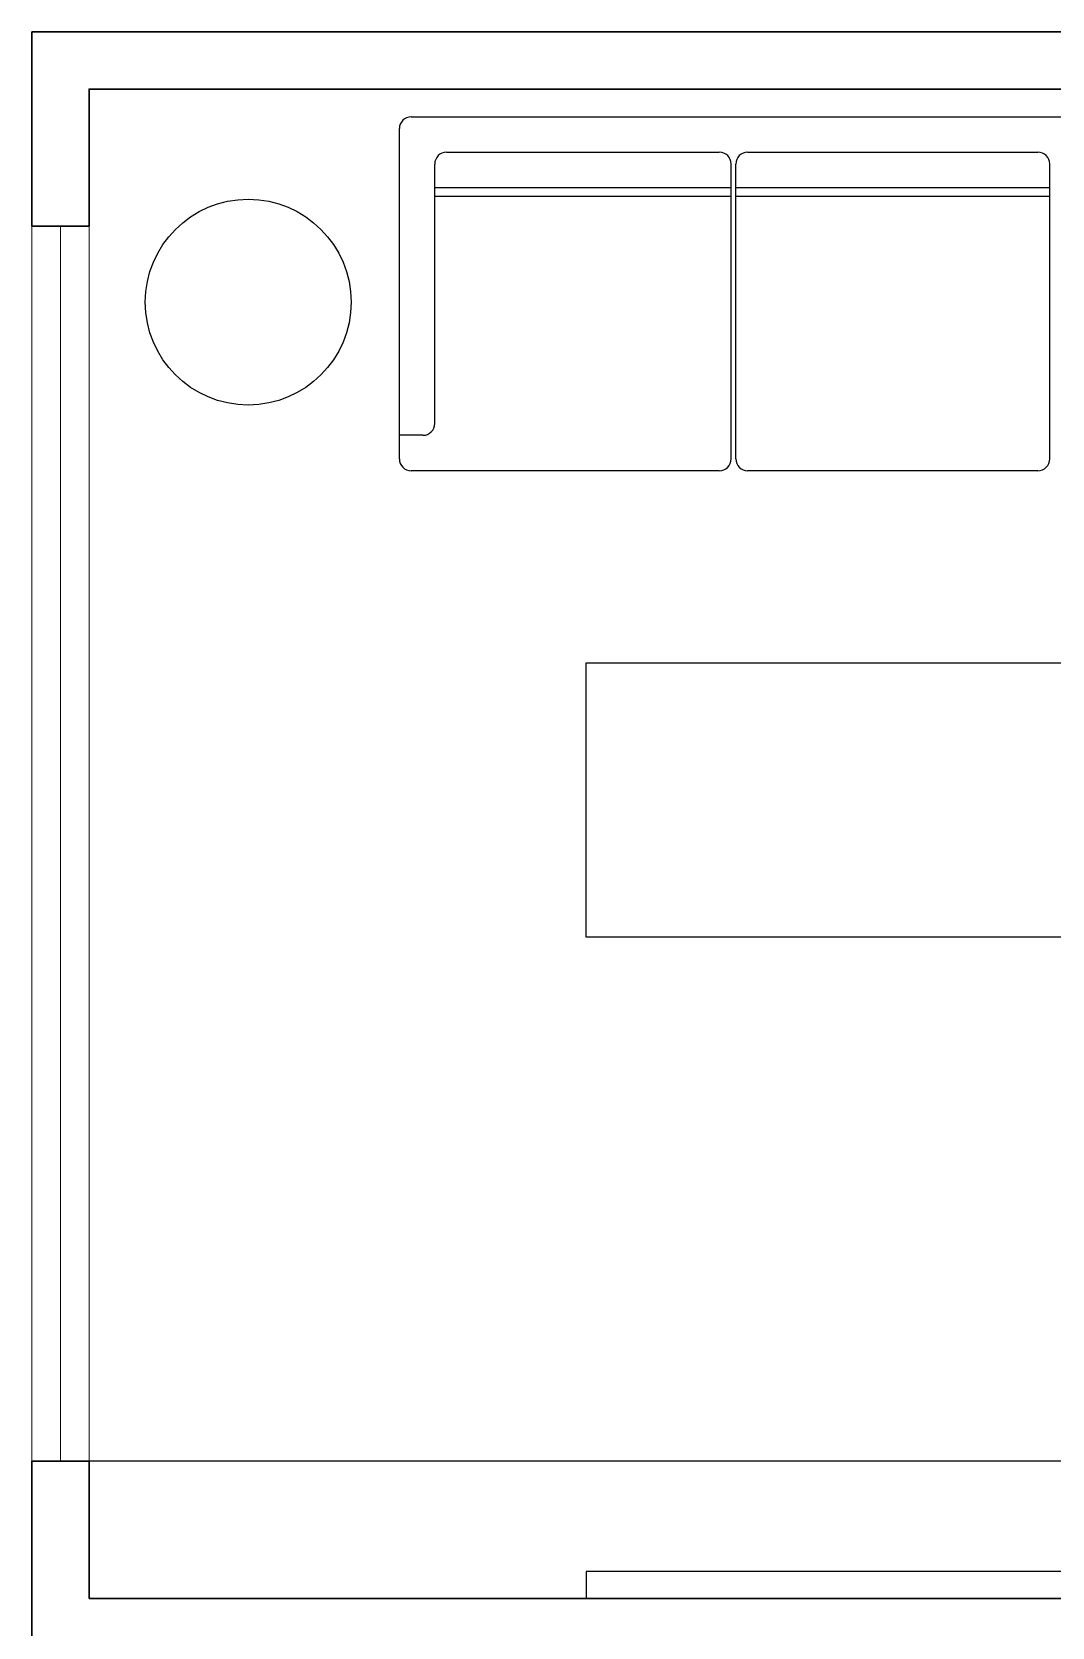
# Model space of a CAD drawing. Header units: inches. Extents: x 0 to 6375, y 0 to 10100.
# Drawn here: x 0 to 2230, y 6612 to 10100 of the extents above; entities that cross this region are included whole.
import ezdxf

# ---------------------------------------------------------------- set-up
doc = ezdxf.new("R2010")
doc.units = ezdxf.units.IN
doc.header["$MEASUREMENT"] = 0
doc.layers.add('KMBD Elevation', color=7, linetype='Continuous', lineweight=0)
doc.layers.add('KMBD Walls', color=5, linetype='Continuous', lineweight=30)

msp = doc.modelspace()

# ---------------------------------------------------------------- linework, layer by layer
for p, q in [((829.1, 9914.3), (2943.7, 9914.3)), ((803.3, 9166.5), (803.3, 9888.6)), ((906.4, 9837), (1502.7, 9837)), ((1564.6, 9837), (2199.2, 9837)), ((880.7, 9243.9), (880.7, 9811.2)), ((1528.5, 9166.5), (1528.5, 9811.2)), ((1538.8, 9166.5), (1538.8, 9811.2)), ((2225, 9166.5), (2225, 9811.2)), ((880.7, 9759.6), (1528.5, 9759.6)), ((880.7, 9740.9), (1528.5, 9740.9)), ((1538.8, 9759.6), (2225, 9759.6)), ((1538.8, 9740.9), (2225, 9740.9)), ((854.9, 9218.1), (803.3, 9218.1)), ((1502.7, 9140.7), (829.1, 9140.7)), ((2199.2, 9140.7), (1564.6, 9140.7))]:
    msp.add_line(p, q)
for points in [[(1211.8, 8720.7), (2411.8, 8720.7), (2411.8, 8120.7), (1211.8, 8120.7)], [(1211.8, 6675), (2411.8, 6675), (2411.8, 6734), (1211.8, 6734)]]:
    msp.add_lwpolyline(points, close=True)
msp.add_lwpolyline([(2950, 6675), (2950, 6975), (125, 6975), (125, 6675)])
msp.add_circle((472.8, 9509.2), 225)
for centre, start, end in [((829.1, 9888.6), 90, 180), ((906.4, 9811.2), 90, 180), ((1502.7, 9811.2), 0, 90), ((1564.6, 9811.2), 90, 180), ((2199.2, 9811.2), 0, 90), ((854.9, 9243.9), 270, 0), ((829.1, 9166.5), 180, 270), ((1502.7, 9166.5), 270, 0), ((1564.6, 9166.5), 180, 270), ((2199.2, 9166.5), 270, 0)]:
    msp.add_arc(centre, 25.8, start, end)
at = {"layer": 'KMBD Elevation'}
for p, q in [((0, 9675), (0, 6975)), ((62.5, 9675), (62.5, 6975)), ((125, 9675), (125, 6975))]:
    msp.add_line(p, q, dxfattribs=at)
at = {"layer": 'KMBD Walls', "color": 7}
for p, q in [((0, 10100), (4450, 10100)), ((0, 9675), (0, 10100)), ((125, 9675), (0, 9675)), ((125, 6975), (0, 6975)), ((0, 5950), (0, 6975))]:
    msp.add_line(p, q, dxfattribs=at)
for points in [[(125, 9675), (125, 9975), (4450, 9975)], [(125, 6675), (125, 6975)], [(125, 6675), (2950, 6675), (2950, 5650)]]:
    msp.add_lwpolyline(points, dxfattribs=at)

doc.saveas('drawing.dxf')
